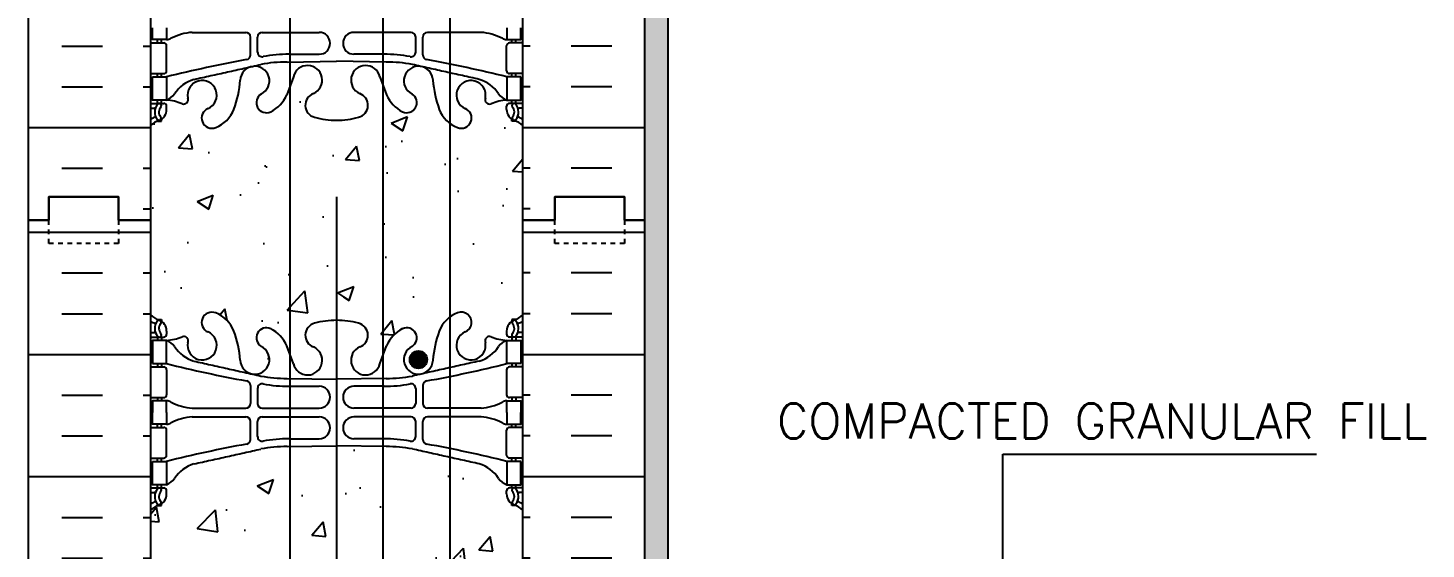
# Model space of a CAD drawing. Header units: inches. Extents: x 332.4 to 386.1, y 47.6 to 96.9.
# Drawn here: x 355.31 to 385.37, y 67.99 to 79.19 of the extents above; entities that cross this region are included whole.
import ezdxf

# ---------------------------------------------------------------- set-up
doc = ezdxf.new("R2010")
doc.units = ezdxf.units.IN
doc.header["$MEASUREMENT"] = 0
doc.linetypes.add('DASHED2', pattern=[0.375, 0.25, -0.125])
for name, color, linetype in [('HATCH', 12, 'Continuous'), ('line25', 2, 'Continuous'), ('LINE3', 3, 'Continuous'), ('LINE50', 5, 'Continuous'), ('LINE9', 9, 'Continuous'), ('TEXT', 4, 'Continuous'), ('Web_Edge', 9, 'Continuous')]:
    doc.layers.add(name, color=color, linetype=linetype)
doc.styles.add('DIM', font='romans.shx', dxfattribs={"width": 0.7})
doc.styles.add('ROMANS', font='romans.shx', dxfattribs={"height": 0.75})
doc.dimstyles.new('ext_12', dxfattribs={"dimscale": 12, "dimtxt": 0.09375, "dimasz": 0.09375, "dimexe": 0.09375, "dimexo": 0.0625, "dimgap": 0.0625, "dimtad": 1, "dimdec": 1, "dimzin": 3, "dimdsep": 46, "dimlunit": 4, "dimtxsty": 'DIM', "dimcen": 0.09, "dimdle": 0.09375, "dimclrt": 4, "dimadec": 0, "dimazin": 0, "dimtfac": 1, "dimtdec": 1, "dimtmove": 2, "dimatfit": 3, "dimfxl": 1, "dimfrac": 2, "dimtolj": 1, "dimtzin": 0, "dimarcsym": 0})
pattern_1 = [(51, (65.852, 1), (3.59123, -0.251123), [0.375, -4.125]), (356, (65.852, 1), (-0.75929, 3.74828), [0.3, -3.3]), (101.4514, (66.151, 0.979), (2.831944, 3.497155), [0.3187, -3.50571]), (47.1842, (65.8344, 2), (5.349836, -0.73434), [0.5625, -6.1875]), (97.6356, (66.28, 1.9387), (4.5876, 4.95141), [0.47805, -5.258565]), (352.1842, (65.8344, 2), (4.58759, 4.95141), [0.45, -4.95]), (22, (66.3387, 1.7586), (3.019214, -1.9607), [0.375, -4.125]), (327, (66.3387, 1.7586), (1.153113, 3.64643), [0.3, -3.3]), (72.4514, (66.5903, 1.5952), (4.17233, 1.685726), [0.3187, -3.50571]), (38.5, (65.8519, 1), (0.031741, 1.665277), [0, -3.26, 0, -3.35, 0, -3.3125]), (8.5, (65.8519, 1), (1.28073, 1.994714), [0, -1.91, 0, -3.185, 0, -1.2625]), (328.5, (64.737, 0.9805), (2.670674, -0.066175), [0, -1.25, 0, -3.9, 0, -5.175]), (318.5, (64.237, 0.9718), (2.906751, 0.551339), [0, -1.625, 0, -2.59, 0, -3.675])]

msp = doc.modelspace()

# ---------------------------------------------------------------- hatches: boundary and pattern name
at = {"layer": 'HATCH'}
h = msp.add_hatch(dxfattribs=at)
h.set_pattern_fill('AR-CONC', color=256, scale=0.5)
h.set_pattern_definition([(50, (0, 0), (3.5863, -0.31376), [0.375, -4.125]), (355, (0, 0), (-0.693757, 3.76096), [0.3, -3.3]), (100.4514, (0.299, -0.026), (2.892544, 3.4472), [0.3187, -3.50571]), (46.1842, (0, 1), (5.336207, -0.827596), [0.5625, -6.1875]), (96.6356, (0.4447, 0.931), (4.67331, 4.87059), [0.47805, -5.25857]), (351.1842, (0, 1), (4.67331, 4.87059), [0.45, -4.95]), (21, (0.5, 0.75), (2.984535, -2.013094), [0.375, -4.125]), (326, (0.5, 0.75), (1.216577, 3.62575), [0.3, -3.3]), (71.4514, (0.7487, 0.5822), (4.201112, 1.612656), [0.3187, -3.50571]), (37.5, (0, 0), (0.0607993, 1.6644693), [0, -3.26, 0, -3.35, 0, -3.3125]), (7.5, (0, 0), (1.315348, 1.9720586), [0, -1.91, 0, -3.185, 0, -1.2625]), (327.5, (-1.115, 0), (2.669112, -0.1127744), [0, -1.25, 0, -3.9, 0, -5.175]), (317.5, (-1.615, 0), (2.915931, 0.500525), [0, -1.625, 0, -2.59, 0, -3.675])])
h.paths.add_polyline_path([(364.386, 95.136, -0.142884), (364.156, 95.437, -0.054582), (364.034, 95.937), (363.415, 95.937, 0.189085), (363.57, 95.768, -0.940793), (363.366, 95.385, -0.173075), (363.02, 95.752), (362.952, 95.937), (362.813, 95.937), (362.567, 95.69, -0.536042), (362.423, 95.268, -0.048703), (362.087, 95.21), (361.813, 94.937), (361.813, 95.21, -0.049122), (361.475, 95.268, -0.734872), (361.451, 95.779, 0.923126), (361.246, 96.369), (361.023, 96.146), (360.877, 95.752, -0.173075), (360.531, 95.385, -0.940793), (360.328, 95.768, 0.189085), (360.483, 95.937), (359.864, 95.937, -0.054582), (359.741, 95.437, -0.21345), (359.349, 95.048, -1), (359.186, 95.456, 0.489775), (359.305, 95.937), (358.813, 95.937, 0.219854), (358.752, 95.681, -0.669601), (358.619, 95.561, 0.085348), (358.29, 95.636), (358.185, 95.636), (358.185, 95.566), (358.232, 95.566, -0.414214), (358.295, 95.504), (358.295, 95.436, -0.249069), (358.185, 95.229), (358.185, 95.188), (358.095, 95.188, 0.088416), (357.949, 95.09), (357.949, 93.056), (357.949, 91.021, 0.088416), (358.095, 90.924), (358.185, 90.924), (358.185, 90.882, -0.249069), (358.295, 90.675), (358.295, 90.608, -0.414214), (358.232, 90.545), (358.185, 90.545), (358.185, 90.475), (358.29, 90.475, 0.085348), (358.619, 90.551, -0.669601), (358.752, 90.431, 2.087231), (359.186, 90.655, -1), (359.349, 91.064, -0.21345), (359.741, 90.675, -0.069923), (359.878, 90.031, 1.702394), (360.328, 90.343, -0.940793), (360.531, 90.727, -0.173075), (360.877, 90.36), (360.955, 90.149, -0.384362), (361.95, 91.046, -0.382916), (362.944, 90.154), (363.02, 90.36, -0.173075), (363.366, 90.727, -0.940793), (363.57, 90.343, 1.702394), (364.019, 90.031, -0.069923), (364.156, 90.675, -0.142884), (364.386, 90.976)])
h.paths.add_polyline_path([(365.949, 95.09, 0.088416), (365.803, 95.188), (365.713, 95.188), (365.713, 95.229, -0.249069), (365.603, 95.436), (365.603, 95.504, -0.414214), (365.665, 95.566), (365.713, 95.566), (365.713, 95.636), (365.608, 95.636, 0.085348), (365.278, 95.561, -0.669601), (365.146, 95.681, 0.219854), (365.085, 95.937), (364.592, 95.937, 0.489775), (364.712, 95.456, -1), (364.548, 95.048, -0.068477), (364.386, 95.136), (364.386, 90.976, -0.068477), (364.548, 91.064, -1), (364.712, 90.655, 2.087231), (365.146, 90.431, -0.669601), (365.278, 90.551, 0.085348), (365.608, 90.475), (365.713, 90.475), (365.713, 90.545), (365.665, 90.545, -0.414214), (365.603, 90.608), (365.603, 90.675, -0.249069), (365.713, 90.882), (365.713, 90.924), (365.803, 90.924, 0.088416), (365.949, 91.021), (365.949, 93.056)])
h.paths.add_polyline_path([(365.026, 90.369, -1), (364.651, 90.369, -1)], flags=16)
edge = h.paths.add_edge_path()
edge.add_arc((360.877, 85.21), 2.984, 88.5984, 100.7454)
edge.add_spline(control_points=[(360.321, 88.141), (358.883, 87.821)], knot_values=[0, 0, 1, 1], degree=1, periodic=0)
edge.add_arc((359.09, 87.107), 0.743, 106.1893, 145.772)
edge.add_arc((358.167, 87.718), 0.364, 289.6613, 327.9576, ccw=False)
edge.add_line((358.29, 87.375), (358.232, 87.305))
edge.add_arc((358.232, 87.243), 0.0625, 0, 90, ccw=False)
edge.add_line((358.295, 87.243), (358.295, 87.175))
edge.add_arc((358.045, 87.175), 0.25, 304.0558, 360, ccw=False)
edge.add_line((358.185, 86.968), (358.185, 86.926))
edge.add_line((358.185, 86.926), (358.095, 86.926))
edge.add_arc((358.295, 86.468), 0.5, 113.5782, 133.7891)
edge.add_line((357.949, 86.829), (357.949, 84.731))
edge.add_line((357.949, 84.731), (360.95, 84.731))
edge.add_line((360.95, 84.731), (360.95, 88.193))
edge = h.paths.add_edge_path()
edge.add_line((360.95, 84.731), (357.949, 84.731))
edge.add_line((357.949, 84.731), (357.949, 81.283))
edge.add_arc((358.295, 81.644), 0.5, 226.2109, 246.4218)
edge.add_line((358.095, 81.185), (358.185, 81.185))
edge.add_line((358.185, 81.185), (358.185, 81.144))
edge.add_arc((358.045, 80.936), 0.25, 0, 55.9442, ccw=False)
edge.add_line((358.295, 80.936), (358.295, 80.869))
edge.add_arc((358.232, 80.869), 0.0625, -90, 0, ccw=False)
edge.add_line((358.232, 80.806), (358.29, 80.736))
edge.add_arc((358.167, 80.394), 0.364, 32.0424, 70.3387, ccw=False)
edge.add_arc((359.09, 81.005), 0.743, 214.228, 253.8107)
edge.add_spline(control_points=[(358.883, 80.291), (360.321, 79.971)], knot_values=[0, 0, 1, 1], degree=1, periodic=0)
edge.add_arc((360.877, 82.902), 2.984, 259.2546, 271.4016)
edge.add_line((360.95, 79.919), (360.95, 84.731))
h.paths.add_polyline_path([(362.95, 84.731), (360.95, 84.731), (360.95, 79.917), (361.949, 79.903), (362.95, 79.917)])
h.paths.add_polyline_path([(362.95, 88.194), (361.949, 88.209), (360.95, 88.194), (360.95, 84.731), (362.95, 84.731)])
edge = h.paths.add_edge_path()
edge.add_spline(control_points=[(364.386, 87.961), (363.577, 88.141)], knot_values=[0.436867, 0.436867, 1, 1], degree=1, periodic=0)
edge.add_arc((363.02, 85.21), 2.984, 79.2546, 91.3558)
edge.add_line((362.95, 88.193), (362.95, 84.731))
edge.add_line((362.95, 84.731), (363.306, 84.731))
edge.add_line((363.306, 84.731), (364.386, 84.731))
edge.add_line((364.386, 84.731), (364.386, 87.961))
edge = h.paths.add_edge_path()
edge.add_line((364.386, 84.731), (363.306, 84.731))
edge.add_line((363.306, 84.731), (362.95, 84.731))
edge.add_line((362.95, 84.731), (362.95, 79.919))
edge.add_arc((363.02, 82.902), 2.984, 268.6442, 280.7454)
edge.add_spline(control_points=[(363.577, 79.971), (364.386, 80.151)], knot_values=[0.436867, 0.436867, 1, 1], degree=1, periodic=0)
edge.add_line((364.386, 80.151), (364.386, 84.731))
edge = h.paths.add_edge_path()
edge.add_arc((365.603, 86.468), 0.5, 46.2109, 66.4218)
edge.add_line((365.803, 86.926), (365.713, 86.926))
edge.add_line((365.713, 86.926), (365.713, 86.968))
edge.add_arc((365.853, 87.175), 0.25, 180, 235.9442, ccw=False)
edge.add_line((365.603, 87.175), (365.603, 87.243))
edge.add_arc((365.665, 87.243), 0.0625, 90, 180, ccw=False)
edge.add_line((365.665, 87.305), (365.608, 87.375))
edge.add_arc((365.73, 87.718), 0.364, 212.0424, 250.3387, ccw=False)
edge.add_arc((364.807, 87.107), 0.743, 34.228, 73.8107)
edge.add_spline(control_points=[(365.014, 87.821), (364.386, 87.961)], knot_values=[0, 0, 0.436867, 0.436867], degree=1, periodic=0)
edge.add_line((364.386, 87.961), (364.386, 80.151))
edge.add_spline(control_points=[(364.386, 80.151), (365.014, 80.291)], knot_values=[0, 0, 0.436867, 0.436867], degree=1, periodic=0)
edge.add_arc((364.807, 81.005), 0.743, 286.1893, 325.772)
edge.add_arc((365.73, 80.394), 0.364, 109.6613, 147.9576, ccw=False)
edge.add_line((365.608, 80.736), (365.665, 80.806))
edge.add_arc((365.665, 80.869), 0.0625, 180, 270, ccw=False)
edge.add_line((365.603, 80.869), (365.603, 80.936))
edge.add_arc((365.853, 80.936), 0.25, 124.0558, 180, ccw=False)
edge.add_line((365.713, 81.144), (365.713, 81.185))
edge.add_line((365.713, 81.185), (365.803, 81.185))
edge.add_arc((365.603, 81.644), 0.5, 293.5782, 313.7891)
edge.add_line((365.949, 81.283), (365.949, 86.829))
edge = h.paths.add_edge_path()
edge.add_arc((360.877, 67.21), 2.984, 88.5984, 100.7454)
edge.add_spline(control_points=[(360.321, 70.141), (358.883, 69.821)], knot_values=[0, 0, 1, 1], degree=1, periodic=0)
edge.add_arc((359.09, 69.107), 0.743, 106.1893, 145.772)
edge.add_arc((358.167, 69.718), 0.364, 289.6613, 327.9576, ccw=False)
edge.add_line((358.29, 69.375), (358.232, 69.305))
edge.add_arc((358.232, 69.243), 0.0625, 0, 90, ccw=False)
edge.add_line((358.295, 69.243), (358.295, 69.175))
edge.add_arc((358.045, 69.175), 0.25, 304.0558, 360, ccw=False)
edge.add_line((358.185, 68.968), (358.185, 68.926))
edge.add_line((358.185, 68.926), (358.095, 68.926))
edge.add_arc((358.295, 68.468), 0.5, 113.5782, 133.7891)
edge.add_line((357.949, 68.829), (357.949, 63.283))
edge.add_arc((358.295, 63.644), 0.5, 226.2109, 246.4218)
edge.add_line((358.095, 63.185), (358.185, 63.185))
edge.add_line((358.185, 63.185), (358.185, 63.144))
edge.add_arc((358.045, 62.936), 0.25, 0, 55.9442, ccw=False)
edge.add_line((358.295, 62.936), (358.295, 62.869))
edge.add_arc((358.232, 62.869), 0.0625, -90, 0, ccw=False)
edge.add_line((358.232, 62.806), (358.29, 62.736))
edge.add_arc((358.167, 62.394), 0.364, 32.0424, 70.3387, ccw=False)
edge.add_arc((359.09, 63.005), 0.743, 214.228, 253.8107)
edge.add_spline(control_points=[(358.883, 62.291), (360.321, 61.971)], knot_values=[0, 0, 1, 1], degree=1, periodic=0)
edge.add_arc((360.877, 64.902), 2.984, 259.2546, 271.4016)
edge.add_line((360.95, 61.919), (360.95, 70.193))
h.paths.add_polyline_path([(361.949, 70.209), (360.95, 70.194), (360.95, 61.917), (361.949, 61.903)])
h.paths.add_polyline_path([(362.95, 70.194), (361.949, 70.209), (361.949, 61.903), (362.95, 61.917)])
edge = h.paths.add_edge_path()
edge.add_spline(control_points=[(364.386, 69.961), (363.577, 70.141)], knot_values=[0.436867, 0.436867, 1, 1], degree=1, periodic=0)
edge.add_arc((363.02, 67.21), 2.984, 79.2546, 91.3558)
edge.add_line((362.95, 70.193), (362.95, 61.919))
edge.add_arc((363.02, 64.902), 2.984, 268.6442, 280.7454)
edge.add_spline(control_points=[(363.577, 61.971), (364.386, 62.151)], knot_values=[0.436867, 0.436867, 1, 1], degree=1, periodic=0)
edge.add_line((364.386, 62.151), (364.386, 69.961))
edge = h.paths.add_edge_path()
edge.add_arc((365.603, 68.468), 0.5, 46.2109, 66.4218)
edge.add_line((365.803, 68.926), (365.713, 68.926))
edge.add_line((365.713, 68.926), (365.713, 68.968))
edge.add_arc((365.853, 69.175), 0.25, 180, 235.9442, ccw=False)
edge.add_line((365.603, 69.175), (365.603, 69.243))
edge.add_arc((365.665, 69.243), 0.0625, 90, 180, ccw=False)
edge.add_line((365.665, 69.305), (365.608, 69.375))
edge.add_arc((365.73, 69.718), 0.364, 212.0424, 250.3387, ccw=False)
edge.add_arc((364.807, 69.107), 0.743, 34.228, 73.8107)
edge.add_spline(control_points=[(365.014, 69.821), (364.386, 69.961)], knot_values=[0, 0, 0.436867, 0.436867], degree=1, periodic=0)
edge.add_line((364.386, 69.961), (364.386, 62.151))
edge.add_spline(control_points=[(364.386, 62.151), (365.014, 62.291)], knot_values=[0, 0, 0.436867, 0.436867], degree=1, periodic=0)
edge.add_arc((364.807, 63.005), 0.743, 286.1893, 325.772)
edge.add_arc((365.73, 62.394), 0.364, 109.6613, 147.9576, ccw=False)
edge.add_line((365.608, 62.736), (365.665, 62.806))
edge.add_arc((365.665, 62.869), 0.0625, 180, 270, ccw=False)
edge.add_line((365.603, 62.869), (365.603, 62.936))
edge.add_arc((365.853, 62.936), 0.25, 124.0558, 180, ccw=False)
edge.add_line((365.713, 63.144), (365.713, 63.185))
edge.add_line((365.713, 63.185), (365.803, 63.185))
edge.add_arc((365.603, 63.644), 0.5, 293.5782, 313.7891)
edge.add_line((365.949, 63.283), (365.949, 68.829))
h = msp.add_hatch(dxfattribs=at)
h.set_pattern_fill('AR-SAND', color=256, scale=0.25, angle=45, style=0)
h.set_pattern_definition([(82.5, (136.926, -4.07827), (-0.3517533, 0.3294818), [0, -0.38, 0, -0.425, 0, -0.40625]), (52.5, (136.926, -4.0783), (-0.1860344, 0.811745), [0, -0.205, 0, -0.3425, 0, -0.13125]), (12.5, (136.70857, -4.2957), (0.5495073, 0.5515081), [0, -0.125, 0, -0.45, 0, -0.5875]), (2.5, (136.7086, -4.2957), (0.3762605, 0.6865657), [0, -0.0625, 0, -0.295, 0, -0.3375])])
h.paths.add_polyline_path([(369.074, 95.937), (368.574, 95.937), (368.574, 93.056), (368.574, 75.056), (368.574, 60.556), (369.074, 60.556)])
h = msp.add_hatch(dxfattribs=at)
h.set_pattern_fill('INSUL', color=256, scale=7, style=0)
h.set_pattern_definition([(0, (-2568.213, -321.9536), (0, 2.625), []), (0, (-2568.213, -321.0786), (0, 2.625), [0.875, -0.875]), (0, (-2568.213, -320.2036), (0, 2.625), [0.875, -0.875])])
h.paths.add_polyline_path([(355.324, 75.056), (355.761, 75.056), (355.761, 75.556), (357.261, 75.556), (357.261, 75.056), (357.949, 75.056), (357.949, 93.056), (357.261, 93.056), (357.261, 93.556), (355.761, 93.556), (355.761, 93.056), (355.324, 93.056)])
h = msp.add_hatch(dxfattribs=at)
h.set_pattern_fill('INSUL', color=256, scale=7, style=0)
h.set_pattern_definition([(180, (3292.1102, -321.9536), (0, 2.625), []), (180, (3292.1102, -321.0786), (0, 2.625), [0.875, -0.875]), (180, (3292.1102, -320.2036), (0, 2.625), [0.875, -0.875])])
h.paths.add_polyline_path([(368.574, 75.056), (368.136, 75.056), (368.136, 75.556), (366.636, 75.556), (366.636, 75.056), (365.949, 75.056), (365.949, 93.056), (366.636, 93.056), (366.636, 93.556), (368.136, 93.556), (368.136, 93.056), (368.574, 93.056)])
h = msp.add_hatch(dxfattribs=at)
h.set_pattern_fill('AR-CONC', color=256, scale=0.5, angle=1, style=0)
h.set_pattern_definition(pattern_1)
h.paths.add_polyline_path([(360.95, 77.949), (360.877, 77.752, -0.173075), (360.531, 77.385, -0.940793), (360.328, 77.768, 1.753171), (359.877, 78.065, -0.068226), (359.741, 77.437, -0.21345), (359.349, 77.048, -1), (359.186, 77.456, 2.087231), (358.752, 77.681, -0.669601), (358.619, 77.561, 0.085348), (358.29, 77.636), (358.185, 77.636), (358.185, 77.566), (358.232, 77.566, -0.414214), (358.295, 77.504), (358.295, 77.436, -0.249069), (358.185, 77.229), (358.185, 77.188), (358.095, 77.188, 0.088416), (357.949, 77.09), (357.949, 75.056), (357.949, 73.021, 0.088416), (358.095, 72.924), (358.185, 72.924), (358.185, 72.882, -0.249069), (358.295, 72.675), (358.295, 72.608, -0.414214), (358.232, 72.545), (358.185, 72.545), (358.185, 72.475), (358.29, 72.475, 0.085348), (358.619, 72.551, -0.669601), (358.752, 72.431, 2.087231), (359.186, 72.655, -1), (359.349, 73.064, -0.21345), (359.741, 72.675, -0.068226), (359.877, 72.047, 1.753171), (360.328, 72.343, -0.940793), (360.531, 72.727, -0.173075), (360.877, 72.36), (360.95, 72.163)])
h = msp.add_hatch(dxfattribs=at)
h.set_pattern_fill('AR-CONC', color=256, scale=0.5, angle=1, style=0)
h.set_pattern_definition(pattern_1)
h.paths.add_polyline_path([(362.095, 77.211, -0.020939), (361.949, 77.206, -0.068475), (361.475, 77.268, -0.734872), (361.451, 77.779, 1.612474), (361.02, 78.139), (360.95, 77.949), (360.95, 72.163), (361.02, 71.973, 1.612474), (361.451, 72.333, -0.734872), (361.475, 72.844, -0.068475), (361.949, 72.906, -0.020939), (362.095, 72.901)])
h = msp.add_hatch(dxfattribs=at)
h.set_pattern_fill('AR-CONC', color=256, scale=0.5, angle=1, style=0)
h.set_pattern_definition(pattern_1)
h.paths.add_polyline_path([(362.95, 77.942), (362.877, 78.139, 1.612474), (362.446, 77.779, -0.734872), (362.423, 77.268, -0.047469), (362.095, 77.211), (362.095, 72.901, -0.047469), (362.423, 72.844, -0.734872), (362.446, 72.333, 1.612474), (362.877, 71.973), (362.95, 72.17)])
h = msp.add_hatch(dxfattribs=at)
h.set_pattern_fill('AR-CONC', color=256, scale=0.5, angle=1, style=0)
h.set_pattern_definition(pattern_1)
h.paths.add_polyline_path([(365.949, 77.09, 0.088416), (365.803, 77.188), (365.713, 77.188), (365.713, 77.229, -0.249069), (365.603, 77.436), (365.603, 77.504, -0.414214), (365.665, 77.566), (365.713, 77.566), (365.713, 77.636), (365.608, 77.636, 0.087457), (365.271, 77.558, -0.638777), (365.146, 77.681, 2.087231), (364.712, 77.456, -1), (364.548, 77.048, -0.21345), (364.156, 77.437, -0.068226), (364.02, 78.065, 1.753171), (363.57, 77.768, -0.940793), (363.366, 77.385, -0.173075), (363.02, 77.752), (362.95, 77.942), (362.95, 72.17), (363.02, 72.36, -0.173075), (363.366, 72.727, -0.940793), (363.57, 72.343, 1.753171), (364.02, 72.047, -0.068226), (364.156, 72.675, -0.21345), (364.548, 73.064, -1), (364.712, 72.655, 2.087231), (365.146, 72.431, -0.638777), (365.271, 72.554, 0.087457), (365.608, 72.475), (365.713, 72.475), (365.713, 72.545), (365.665, 72.545, -0.414214), (365.603, 72.608), (365.603, 72.675, -0.249069), (365.713, 72.882), (365.713, 72.924), (365.803, 72.924, 0.088416), (365.949, 73.021), (365.949, 75.056)])
h = msp.add_hatch(dxfattribs=at)
h.set_pattern_fill('INSUL', color=256, scale=7, style=0)
h.set_pattern_definition([(0, (-2568.213, -339.9536), (0, 2.625), []), (0, (-2568.213, -339.0786), (0, 2.625), [0.875, -0.875]), (0, (-2568.213, -338.2036), (0, 2.625), [0.875, -0.875])])
h.paths.add_polyline_path([(355.324, 57.056), (355.761, 57.056), (355.761, 57.556), (357.261, 57.556), (357.261, 57.056), (357.949, 57.056), (357.949, 75.056), (357.261, 75.056), (357.261, 75.556), (355.761, 75.556), (355.761, 75.056), (355.324, 75.056)])
h = msp.add_hatch(dxfattribs=at)
h.set_pattern_fill('INSUL', color=256, scale=7, style=0)
h.set_pattern_definition([(180, (3292.1102, -339.9536), (0, 2.625), []), (180, (3292.1102, -339.0786), (0, 2.625), [0.875, -0.875]), (180, (3292.1102, -338.2036), (0, 2.625), [0.875, -0.875])])
h.paths.add_polyline_path([(368.574, 57.056), (368.136, 57.056), (368.136, 57.556), (366.636, 57.556), (366.636, 57.056), (365.949, 57.056), (365.949, 75.056), (366.636, 75.056), (366.636, 75.556), (368.136, 75.556), (368.136, 75.056), (368.574, 75.056)])
at = {"layer": 'LINE3'}
msp.add_hatch(color=256, dxfattribs=at).paths.add_polyline_path([(363.52, 72.062, 1), (363.895, 72.062, 1)])

# ---------------------------------------------------------------- linework, layer by layer
at = {"layer": 'line25'}
for p, q in [((357.949, 93.056), (357.949, 75.056)), ((365.949, 75.056), (365.949, 93.056)), ((357.949, 75.056), (357.949, 57.056)), ((365.949, 57.056), (365.949, 75.056))]:
    msp.add_line(p, q, dxfattribs=at)
at = {"layer": 'LINE3'}
for p, q in [((364.386, 56.556), (364.386, 95.937)), ((360.95, 58.554), (360.95, 90.046)), ((362.95, 58.554), (362.95, 90.046)), ((361.949, 75.556), (361.949, 47.556))]:
    msp.add_line(p, q, dxfattribs=at)
msp.add_circle((363.707, 72.062), 0.188, dxfattribs=at)
at = {"layer": 'LINE50', "color": 9}
msp.add_line((369.074, 60.556), (369.074, 95.937), dxfattribs=at)
at = {"layer": 'LINE50'}
for p, q in [((355.324, 75.056), (355.324, 93.056)), ((368.574, 75.056), (368.574, 93.056)), ((355.324, 57.056), (355.324, 75.056)), ((368.574, 57.056), (368.574, 75.056))]:
    msp.add_line(p, q, dxfattribs=at)
for points in [[(357.949, 75.056), (357.261, 75.056), (357.261, 75.556), (355.761, 75.556), (355.761, 75.056), (355.324, 75.056)], [(355.324, 75.056), (355.761, 75.056), (355.761, 75.556), (357.261, 75.556), (357.261, 75.056), (357.949, 75.056)], [(365.949, 75.056), (366.636, 75.056), (366.636, 75.556), (368.136, 75.556), (368.136, 75.056), (368.574, 75.056)], [(368.574, 75.056), (368.136, 75.056), (368.136, 75.556), (366.636, 75.556), (366.636, 75.056), (365.949, 75.056)]]:
    msp.add_lwpolyline(points, dxfattribs=at)
at = {"layer": 'LINE9', "linetype": 'DASHED2', "ltscale": 0.15}
for points in [[(357.261, 75.056), (357.261, 75.056), (357.261, 74.556), (355.761, 74.556), (355.761, 75.056), (355.761, 75.056)], [(368.136, 75.056), (368.136, 75.056), (368.136, 74.556), (366.636, 74.556), (366.636, 75.056), (366.636, 75.056)]]:
    msp.add_lwpolyline(points, dxfattribs=at)
at = {"layer": 'TEXT'}
msp.add_lwpolyline([(360.95, 76.423, 0, 0.36, 0), (359.87, 76.423, 0, 0, 0), (345.589, 76.423, 0, 0, 0)], format="xyseb", dxfattribs=at)
at = {"layer": 'Web_Edge'}
for p, q in [((358.842, 79.092), (359.997, 79.091)), ((360.349, 79.091), (361.576, 79.091)), ((363.548, 79.091), (362.321, 79.091)), ((365.055, 79.092), (363.901, 79.091)), ((357.949, 78.866), (358.232, 78.866)), ((358.095, 78.866), (358.095, 78.936)), ((358.185, 78.866), (358.185, 78.936)), ((358.295, 78.269), (358.295, 78.804)), ((360.097, 78.606), (360.097, 78.991)), ((360.249, 78.668), (360.249, 78.991)), ((363.648, 78.668), (363.648, 78.991)), ((363.801, 78.606), (363.801, 78.991)), ((365.603, 78.269), (365.603, 78.804)), ((365.949, 78.866), (365.665, 78.866)), ((365.713, 78.866), (365.713, 78.936)), ((365.803, 78.866), (365.803, 78.936)), ((360.882, 78.455), (361.949, 78.47)), ((360.929, 78.623), (361.576, 78.623)), ((363.015, 78.455), (361.949, 78.47)), ((362.968, 78.623), (362.321, 78.623)), ((357.949, 78.206), (358.232, 78.206)), ((358.095, 78.136), (358.095, 78.206)), ((358.185, 78.136), (358.185, 78.206)), ((361.02, 78.139), (360.877, 77.752)), ((362.877, 78.139), (363.02, 77.752)), ((365.949, 78.206), (365.665, 78.206)), ((365.713, 78.136), (365.713, 78.206)), ((365.803, 78.136), (365.803, 78.206)), ((357.949, 77.566), (358.232, 77.566)), ((358.095, 77.566), (358.095, 77.636)), ((358.185, 77.566), (358.185, 77.636)), ((365.949, 77.566), (365.665, 77.566)), ((365.713, 77.566), (365.713, 77.636)), ((365.803, 77.566), (365.803, 77.636)), ((357.949, 77.466), (358.027, 77.466)), ((358.295, 77.436), (358.295, 77.504)), ((365.603, 77.436), (365.603, 77.504)), ((365.949, 77.466), (365.871, 77.466)), ((358.095, 77.188), (358.185, 77.188)), ((358.185, 77.188), (358.185, 77.229)), ((365.713, 77.188), (365.713, 77.229)), ((365.803, 77.188), (365.713, 77.188)), ((358.095, 72.924), (358.185, 72.924)), ((358.185, 72.924), (358.185, 72.882)), ((365.803, 72.924), (365.713, 72.924)), ((365.713, 72.924), (365.713, 72.882)), ((357.949, 72.645), (358.027, 72.645)), ((357.949, 72.545), (358.232, 72.545)), ((358.095, 72.545), (358.095, 72.475)), ((358.185, 72.545), (358.185, 72.475)), ((358.295, 72.675), (358.295, 72.608)), ((365.603, 72.675), (365.603, 72.608)), ((365.949, 72.545), (365.665, 72.545)), ((365.713, 72.545), (365.713, 72.475)), ((365.803, 72.545), (365.803, 72.475)), ((365.949, 72.645), (365.871, 72.645)), ((361.02, 71.973), (360.877, 72.36)), ((362.877, 71.973), (363.02, 72.36)), ((357.949, 71.905), (358.232, 71.905)), ((358.095, 71.975), (358.095, 71.905)), ((358.185, 71.975), (358.185, 71.905)), ((358.295, 71.843), (358.295, 71.308)), ((365.603, 71.843), (365.603, 71.308)), ((365.949, 71.905), (365.665, 71.905)), ((365.713, 71.975), (365.713, 71.905)), ((365.803, 71.975), (365.803, 71.905)), ((360.882, 71.657), (361.949, 71.641)), ((363.015, 71.657), (361.949, 71.641)), ((357.949, 71.245), (358.232, 71.245)), ((358.095, 71.245), (358.095, 71.175)), ((358.185, 71.245), (358.185, 71.175)), ((360.097, 71.505), (360.097, 71.121)), ((360.249, 71.443), (360.249, 71.121)), ((360.929, 71.489), (361.576, 71.489)), ((362.968, 71.489), (362.321, 71.489)), ((363.648, 71.443), (363.648, 71.121)), ((363.801, 71.505), (363.801, 71.121)), ((365.949, 71.245), (365.665, 71.245)), ((365.713, 71.245), (365.713, 71.175)), ((365.803, 71.245), (365.803, 71.175)), ((358.842, 71.02), (359.997, 71.021)), ((360.349, 71.021), (361.576, 71.021)), ((363.548, 71.021), (362.321, 71.021)), ((365.055, 71.02), (363.901, 71.021)), ((358.095, 70.605), (358.095, 70.675)), ((358.185, 70.605), (358.185, 70.675)), ((358.842, 70.831), (359.997, 70.83)), ((360.097, 70.345), (360.097, 70.73)), ((360.249, 70.407), (360.249, 70.73)), ((360.349, 70.83), (361.576, 70.83)), ((363.548, 70.83), (362.321, 70.83)), ((363.648, 70.407), (363.648, 70.73)), ((363.801, 70.345), (363.801, 70.73)), ((365.055, 70.831), (363.901, 70.83)), ((365.713, 70.605), (365.713, 70.675)), ((365.803, 70.605), (365.803, 70.675)), ((357.949, 70.605), (358.232, 70.605)), ((358.295, 70.008), (358.295, 70.543)), ((360.929, 70.361), (361.576, 70.361)), ((362.968, 70.361), (362.321, 70.361)), ((365.603, 70.008), (365.603, 70.543)), ((365.949, 70.605), (365.665, 70.605)), ((360.882, 70.193), (361.949, 70.209)), ((363.015, 70.193), (361.949, 70.209)), ((357.949, 69.945), (358.232, 69.945)), ((358.095, 69.875), (358.095, 69.945)), ((358.185, 69.875), (358.185, 69.945)), ((365.949, 69.945), (365.665, 69.945)), ((365.713, 69.875), (365.713, 69.945)), ((365.803, 69.875), (365.803, 69.945)), ((357.949, 69.305), (358.232, 69.305)), ((357.949, 69.205), (358.027, 69.205)), ((358.095, 69.305), (358.095, 69.375)), ((358.185, 69.305), (358.185, 69.375)), ((358.295, 69.175), (358.295, 69.243)), ((365.603, 69.175), (365.603, 69.243)), ((365.949, 69.305), (365.665, 69.305)), ((365.713, 69.305), (365.713, 69.375)), ((365.803, 69.305), (365.803, 69.375)), ((365.949, 69.205), (365.871, 69.205)), ((358.095, 68.926), (358.185, 68.926)), ((358.185, 68.926), (358.185, 68.968)), ((365.713, 68.926), (365.713, 68.968)), ((365.803, 68.926), (365.713, 68.926))]:
    msp.add_line(p, q, dxfattribs=at)
for points in [[(358.29, 79.186), (358.29, 78.936), (357.99, 78.936), (357.99, 79.186)], [(365.608, 79.186), (365.608, 78.936), (365.908, 78.936), (365.908, 79.186)], [(358.29, 70.925), (358.29, 71.175), (357.99, 71.175), (357.99, 70.925)], [(365.608, 70.925), (365.608, 71.175), (365.908, 71.175), (365.908, 70.925)], [(358.29, 70.925), (358.29, 70.675), (357.99, 70.675), (357.99, 70.925)], [(365.608, 70.925), (365.608, 70.675), (365.908, 70.675), (365.908, 70.925)]]:
    msp.add_lwpolyline(points, dxfattribs=at)
for points in [[(357.99, 78.136), (358.29, 78.136), (358.29, 77.636), (357.99, 77.636)], [(365.908, 78.136), (365.608, 78.136), (365.608, 77.636), (365.908, 77.636)], [(357.99, 71.975), (358.29, 71.975), (358.29, 72.475), (357.99, 72.475)], [(365.908, 71.975), (365.608, 71.975), (365.608, 72.475), (365.908, 72.475)], [(357.99, 69.875), (358.29, 69.875), (358.29, 69.375), (357.99, 69.375)], [(365.908, 69.875), (365.608, 69.875), (365.608, 69.375), (365.908, 69.375)]]:
    msp.add_lwpolyline(points, close=True, dxfattribs=at)
for centre, radius, start, end in [((358.927, 77.935), 1.16, 94.1968, 117.4156), ((359.997, 78.991), 0.1, 0, 89.9612), ((360.349, 78.991), 0.1, 90, 180), ((361.576, 78.857), 0.234, 270, 90), ((362.321, 78.857), 0.234, 90, 270), ((363.548, 78.991), 0.1, 0, 90), ((363.901, 78.991), 0.1, 90.0388, 180), ((364.97, 77.935), 1.16, 62.5844, 85.8032), ((358.232, 78.804), 0.0625, 0, 90), ((358.286, 79.155), 0.219, 271.08, 299.5063), ((365.612, 79.155), 0.219, 240.4937, 268.92), ((365.665, 78.804), 0.0625, 90, 180), ((365.098, 50.716), 28.253, 100.3657, 103.9448), ((359.997, 78.606), 0.1, 280.3657, 0), ((360.349, 78.668), 0.1, 180, 280.7454), ((360.877, 75.471), 2.984, 89.9005, 100.7454), ((360.924, 75.639), 2.984, 89.9005, 100.7454), ((362.973, 75.639), 2.984, 79.2546, 90.0995), ((363.02, 75.471), 2.984, 79.2546, 90.0995), ((363.548, 78.668), 0.1, 259.2546, 0), ((363.901, 78.606), 0.1, 180, 259.6343), ((358.799, 50.716), 28.253, 76.0552, 79.6343), ((358.232, 78.269), 0.0625, 270, 0), ((360.19, 78.05), 0.314, 296.0652, 177.2643), ((361.325, 78.066), 0.314, 293.8084, 166.5854), ((362.572, 78.066), 0.314, 13.4146, 246.1916), ((363.707, 78.05), 0.314, 2.7357, 243.9348), ((365.665, 78.269), 0.0625, 180, 270), ((359.09, 77.368), 0.743, 106.1893, 147.2081), ((359.059, 77.743), 0.314, 293.8084, 191.4114), ((357.519, 78.246), 2.365, 339.9985, 355.6105), ((366.378, 78.246), 2.365, 184.3895, 200.0015), ((364.838, 77.743), 0.314, 348.5886, 246.1916), ((364.807, 77.368), 0.743, 32.7919, 73.8107), ((358.288, 77.382), 0.25, 137.5391, 219.8855), ((358.137, 77.52), 0.045, 317.5391, 137.5391), ((358.232, 77.504), 0.0625, 360, 90), ((358.167, 77.979), 0.364, 289.6613, 325.0225), ((358.235, 76.641), 0.997, 66.8533, 86.8462), ((358.661, 77.648), 0.0968, 249.5669, 19.8449), ((360.441, 77.583), 0.217, 121.463, 294.4736), ((360.191, 78.053), 0.75, 297.0295, 336.3062), ((361.543, 77.527), 0.268, 109.9662, 255.2108), ((362.354, 77.527), 0.268, 284.7892, 70.0338), ((363.707, 78.053), 0.75, 203.6938, 242.9705), ((363.456, 77.583), 0.217, 245.5264, 58.537), ((365.237, 77.648), 0.0968, 160.1551, 290.4331), ((365.663, 76.641), 0.997, 93.1538, 113.1467), ((365.73, 77.979), 0.364, 214.9775, 250.3387), ((365.665, 77.504), 0.0625, 90, 180), ((365.76, 77.52), 0.045, 42.4609, 222.4609), ((365.609, 77.382), 0.25, 320.1145, 42.4609), ((358.295, 76.729), 0.6, 114.9252, 125.2168), ((358.027, 77.447), 0.0196, 344.5099, 90.5968), ((358.033, 77.292), 0.021, 296.0043, 16.536), ((358.131, 77.251), 0.045, 220.8121, 38.552), ((358.288, 77.382), 0.16, 137.5391, 219.9999), ((358.045, 77.436), 0.25, 289.4712, 360), ((359.267, 77.252), 0.22, 111.8037, 291.8037), ((359.11, 77.681), 0.677, 290.6803, 338.8761), ((361.937, 78.96), 1.754, 254.7082, 270.3771), ((361.96, 78.96), 1.754, 269.6229, 285.2918), ((364.787, 77.681), 0.677, 201.1239, 249.3197), ((364.63, 77.252), 0.22, 248.1963, 68.1963), ((365.853, 77.436), 0.25, 180, 250.5288), ((365.767, 77.251), 0.045, 141.448, 319.1879), ((365.609, 77.382), 0.16, 320.0001, 42.4609), ((365.865, 77.292), 0.021, 163.464, 243.9957), ((365.871, 77.447), 0.0196, 89.4032, 195.4901), ((365.603, 76.729), 0.6, 54.7832, 65.0748), ((358.295, 76.729), 0.5, 109.4712, 133.7891), ((365.603, 76.729), 0.5, 46.2109, 70.5288), ((359.267, 72.86), 0.22, 68.1963, 248.1963), ((359.11, 72.431), 0.677, 21.1239, 69.3197), ((364.787, 72.431), 0.677, 110.6803, 158.8761), ((364.63, 72.86), 0.22, 291.8037, 111.8037), ((358.295, 73.382), 0.5, 226.2109, 250.5288), ((358.295, 73.382), 0.6, 234.7832, 245.0748), ((358.288, 72.73), 0.25, 140.1145, 222.4609), ((358.033, 72.819), 0.021, 343.464, 63.9957), ((358.131, 72.861), 0.045, 321.448, 139.1879), ((358.045, 72.675), 0.25, 0, 70.5288), ((358.288, 72.73), 0.16, 140.0001, 222.4609), ((360.441, 72.529), 0.217, 65.5264, 238.537), ((361.543, 72.585), 0.268, 104.7892, 250.0338), ((361.937, 71.152), 1.754, 89.6229, 105.2918), ((361.96, 71.152), 1.754, 74.7082, 90.3771), ((362.354, 72.585), 0.268, 289.9662, 75.2108), ((363.456, 72.529), 0.217, 301.463, 114.4736), ((365.853, 72.675), 0.25, 109.4712, 180), ((365.767, 72.861), 0.045, 40.8121, 218.552), ((365.609, 72.73), 0.16, 317.5391, 39.9999), ((365.603, 73.382), 0.5, 289.4712, 313.7891), ((365.609, 72.73), 0.25, 317.5391, 39.8855), ((365.865, 72.819), 0.021, 116.0043, 196.536), ((365.603, 73.382), 0.6, 294.9252, 305.2168), ((358.027, 72.665), 0.0196, 269.4032, 15.4901), ((358.137, 72.591), 0.045, 222.4609, 42.4609), ((358.232, 72.608), 0.0625, 270, 0), ((358.235, 73.471), 0.997, 273.1538, 293.1467), ((358.167, 72.133), 0.364, 34.9775, 70.3387), ((358.661, 72.463), 0.0968, 340.1551, 110.4331), ((359.059, 72.369), 0.314, 168.5886, 66.1916), ((357.519, 71.866), 2.365, 4.3895, 20.0015), ((360.191, 72.059), 0.75, 23.6938, 62.9705), ((363.707, 72.059), 0.75, 117.0295, 156.3062), ((366.378, 71.866), 2.365, 159.9985, 175.6105), ((364.838, 72.369), 0.314, 113.8084, 11.4114), ((365.237, 72.463), 0.0968, 69.5669, 199.8449), ((365.663, 73.471), 0.997, 246.8533, 266.8462), ((365.73, 72.133), 0.364, 109.6613, 145.0225), ((365.665, 72.608), 0.0625, 180, 270), ((365.76, 72.591), 0.045, 137.5391, 317.5391), ((365.871, 72.665), 0.0196, 164.5099, 270.5968), ((359.09, 72.744), 0.743, 212.7919, 253.8107), ((360.19, 72.062), 0.314, 182.7357, 63.9348), ((361.325, 72.046), 0.314, 193.4146, 66.1916), ((362.572, 72.046), 0.314, 113.8084, 346.5854), ((363.707, 72.062), 0.314, 116.0652, 357.2643), ((364.807, 72.744), 0.743, 286.1893, 327.2081), ((358.232, 71.843), 0.0625, 0, 90), ((365.098, 99.396), 28.253, 256.0552, 259.6343), ((358.799, 99.396), 28.253, 280.3657, 283.9448), ((365.665, 71.843), 0.0625, 90, 180), ((359.997, 71.505), 0.1, 360, 79.6343), ((360.349, 71.443), 0.1, 79.2546, 180), ((360.877, 74.641), 2.984, 259.2546, 270.0995), ((360.924, 74.473), 2.984, 259.2546, 270.0995), ((362.973, 74.473), 2.984, 269.9005, 280.7454), ((363.02, 74.641), 2.984, 269.9005, 280.7454), ((363.548, 71.443), 0.1, 0, 100.7454), ((363.901, 71.505), 0.1, 100.3657, 180), ((358.232, 71.308), 0.0625, 270, 0), ((361.576, 71.255), 0.234, 270, 90), ((362.321, 71.255), 0.234, 90, 270), ((365.665, 71.308), 0.0625, 180, 270), ((358.286, 70.957), 0.219, 60.4937, 88.92), ((358.927, 72.176), 1.16, 242.5844, 265.8032), ((359.997, 71.121), 0.1, 270.0388, 360), ((360.349, 71.121), 0.1, 180, 270), ((363.548, 71.121), 0.1, 270, 0), ((363.901, 71.121), 0.1, 180, 269.9612), ((364.97, 72.176), 1.16, 274.1968, 297.4156), ((365.612, 70.957), 0.219, 91.08, 119.5063), ((358.286, 70.894), 0.219, 271.08, 299.5063), ((358.927, 69.674), 1.16, 94.1968, 117.4156), ((359.997, 70.73), 0.1, 0, 89.9612), ((360.349, 70.73), 0.1, 90, 180), ((361.576, 70.596), 0.234, 270, 90), ((362.321, 70.596), 0.234, 90, 270), ((363.548, 70.73), 0.1, 0, 90), ((363.901, 70.73), 0.1, 90.0388, 180), ((364.97, 69.674), 1.16, 62.5844, 85.8032), ((365.612, 70.894), 0.219, 240.4937, 268.92), ((358.232, 70.543), 0.0625, 0, 90), ((359.997, 70.345), 0.1, 280.3657, 0), ((360.349, 70.407), 0.1, 180, 280.7454), ((360.924, 67.377), 2.984, 89.9005, 100.7454), ((362.973, 67.377), 2.984, 79.2546, 90.0995), ((363.548, 70.407), 0.1, 259.2546, 0), ((363.901, 70.345), 0.1, 180, 259.6343), ((365.665, 70.543), 0.0625, 90, 180), ((365.098, 42.455), 28.253, 100.3657, 103.9448), ((360.877, 67.21), 2.984, 89.9005, 100.7454), ((363.02, 67.21), 2.984, 79.2546, 90.0995), ((358.799, 42.455), 28.253, 76.0552, 79.6343), ((358.232, 70.008), 0.0625, 270, 0), ((359.09, 69.107), 0.743, 106.1893, 147.2081), ((364.807, 69.107), 0.743, 32.7919, 73.8107), ((365.665, 70.008), 0.0625, 180, 270), ((358.167, 69.718), 0.364, 289.6613, 325.0225), ((365.73, 69.718), 0.364, 214.9775, 250.3387), ((358.027, 69.186), 0.0196, 344.5099, 90.5968), ((358.288, 69.121), 0.25, 137.5391, 219.8855), ((358.137, 69.259), 0.045, 317.5391, 137.5391), ((358.288, 69.121), 0.16, 137.5391, 219.9999), ((358.045, 69.175), 0.25, 289.4712, 360), ((358.232, 69.243), 0.0625, 360, 90), ((365.665, 69.243), 0.0625, 90, 180), ((365.853, 69.175), 0.25, 180, 250.5288), ((365.76, 69.259), 0.045, 42.4609, 222.4609), ((365.609, 69.121), 0.16, 320.0001, 42.4609), ((365.609, 69.121), 0.25, 320.1145, 42.4609), ((365.871, 69.186), 0.0196, 89.4032, 195.4901), ((358.295, 68.468), 0.6, 114.9252, 125.2168), ((358.295, 68.468), 0.5, 109.4712, 133.7891), ((358.033, 69.031), 0.021, 296.0043, 16.536), ((358.131, 68.99), 0.045, 220.8121, 38.552), ((365.767, 68.99), 0.045, 141.448, 319.1879), ((365.603, 68.468), 0.5, 46.2109, 70.5288), ((365.865, 69.031), 0.021, 163.464, 243.9957), ((365.603, 68.468), 0.6, 54.7832, 65.0748)]:
    msp.add_arc(centre, radius, start, end, dxfattribs=at)
for points in [[(358.883, 78.082), (360.321, 78.402)], [(365.014, 78.082), (363.577, 78.402)], [(358.883, 72.03), (360.321, 71.709)], [(365.014, 72.03), (363.577, 71.709)], [(358.883, 69.821), (360.321, 70.141)], [(365.014, 69.821), (363.577, 70.141)]]:
    msp.add_open_spline(points, degree=1, dxfattribs=at)

# ---------------------------------------------------------------- texts
at = {"layer": 'TEXT', "insert": (385.399, 70.744), "char_height": 0.75, "width": 14.45078, "attachment_point": 6, "style": 'ROMANS'}
msp.add_mtext('{\\H1x;COMPACTED GRANULAR FILL}', dxfattribs=at)

# ---------------------------------------------------------------- leaders
at = {"layer": 'TEXT'}
msp.add_leader([(376.271, 53.84), (376.271, 70.028), (383.01, 70.028)], dimstyle='ext_12', override={"dimgap": 0.0625, "dimtad": 0}, dxfattribs=at)

doc.saveas('drawing.dxf')
